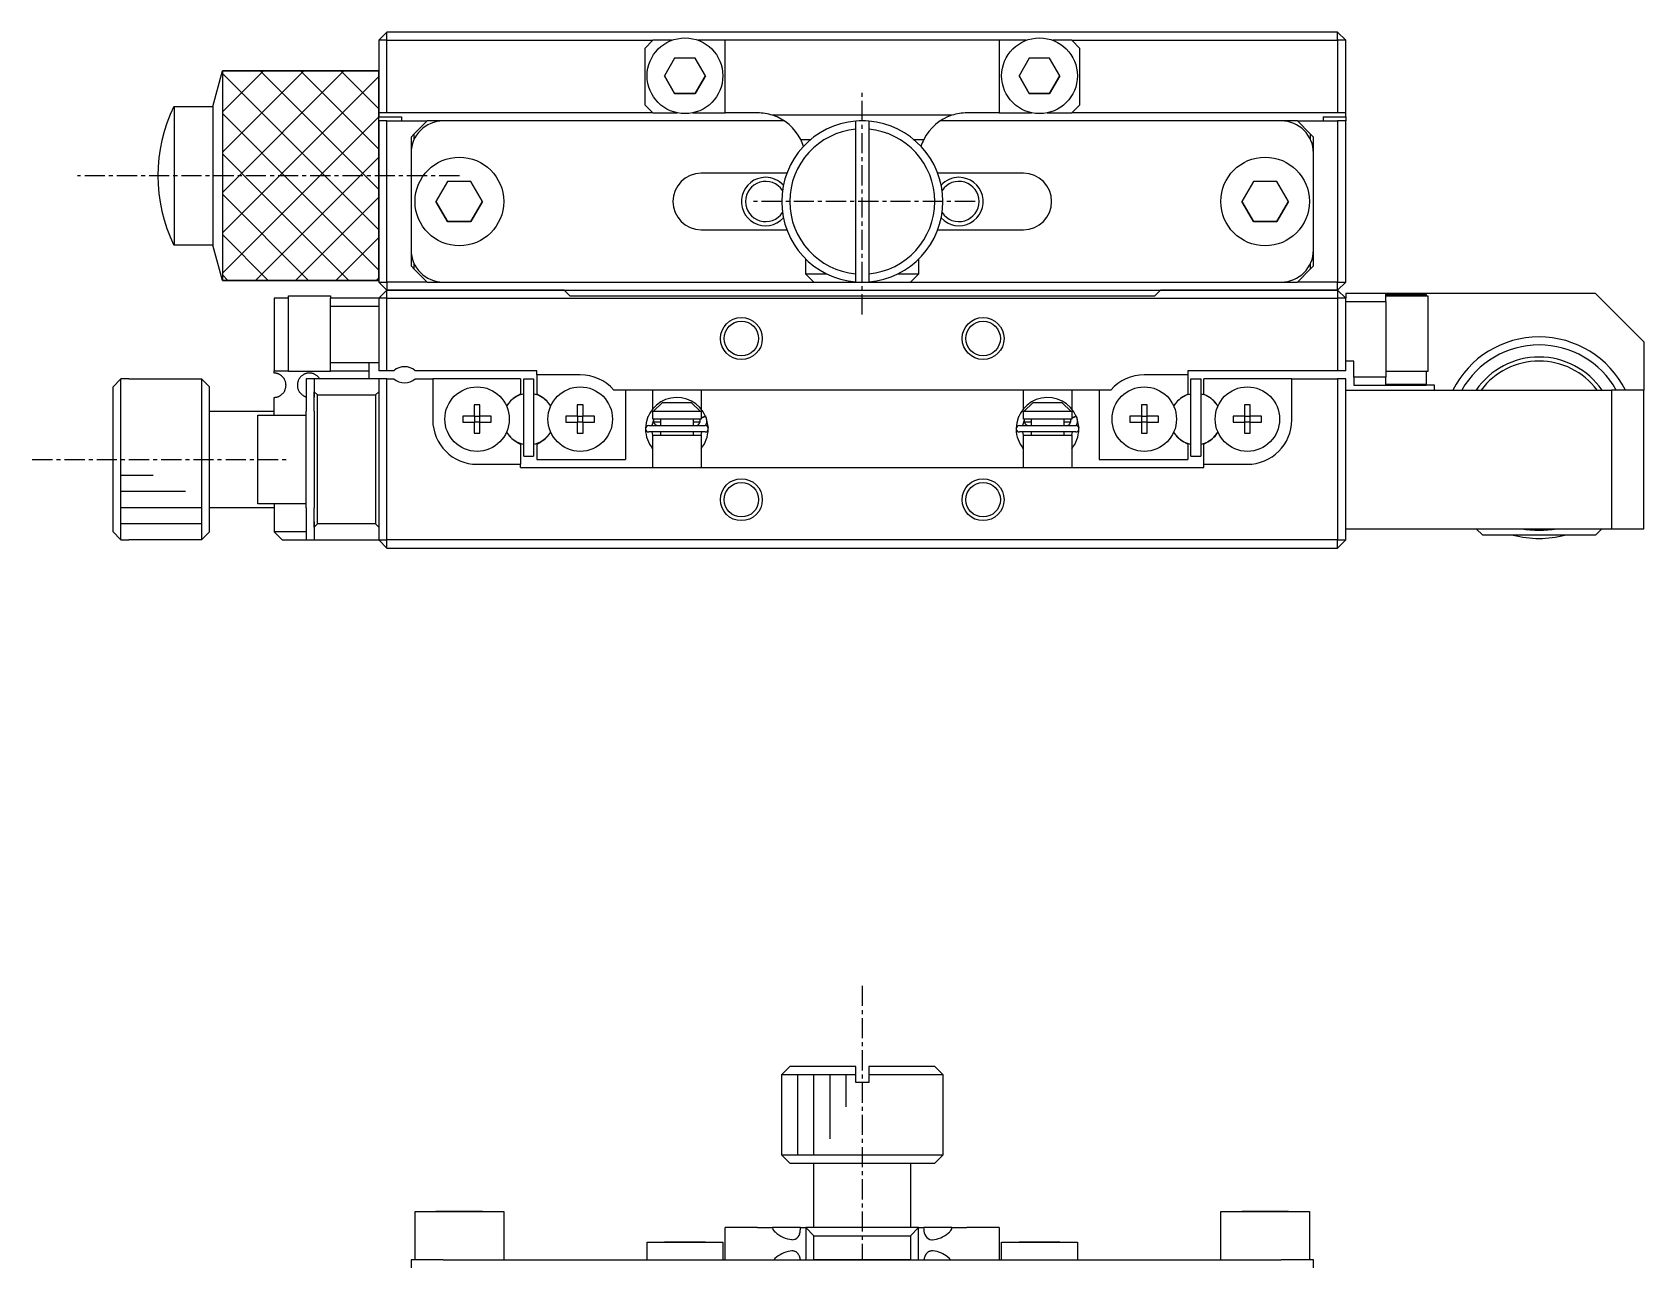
# Model space of a CAD drawing. Extents: x 10 to 454, y 10 to 251.
# Drawn here: x 272.2 to 372.2, y 174 to 250.6 of the extents above; entities that cross this region are included whole.
import ezdxf

# ---------------------------------------------------------------- set-up
doc = ezdxf.new("R2010")
doc.units = 0
doc.linetypes.add('CENTER', pattern=[2, 1.25, -0.25, 0.25, -0.25])
doc.layers.get('0').update_dxf_attribs({"linetype": 'CONTINUOUS'})
doc.layers.add('CENTER', color=1, linetype='CENTER')

msp = doc.modelspace()

# ---------------------------------------------------------------- linework, layer by layer
at = {"color": 7, "linetype": 'CONTINUOUS'}
for p, q in [((293.69, 250.12), (294.19, 250.62)), ((294.19, 250.12), (293.69, 250.12)), ((353.19, 250.62), (294.19, 250.62)), ((294.19, 250.12), (294.19, 250.62)), ((294.19, 250.12), (310.69, 250.12)), ((294.19, 245.62), (294.19, 250.12)), ((310.69, 250.12), (310.19, 249.62)), ((311.86, 250.12), (310.69, 250.12)), ((315.19, 250.12), (313.51, 250.12)), ((332.19, 250.12), (315.19, 250.12)), ((315.19, 245.62), (315.19, 250.12)), ((332.19, 250.12), (332.19, 245.62)), ((333.86, 250.12), (332.19, 250.12)), ((336.69, 250.12), (335.51, 250.12)), ((337.19, 249.62), (336.69, 250.12)), ((336.69, 250.12), (353.19, 250.12)), ((353.69, 250.12), (353.19, 250.62)), ((353.19, 250.12), (353.19, 250.62)), ((353.69, 250.12), (353.19, 250.12)), ((353.19, 250.12), (353.19, 245.62)), ((353.69, 245.62), (353.69, 250.12)), ((310.19, 249.62), (310.19, 246.12)), ((312.05, 249.02), (311.42, 247.92)), ((313.32, 249.02), (312.05, 249.02)), ((313.96, 247.92), (313.32, 249.02)), ((334.05, 249.02), (333.42, 247.92)), ((335.32, 249.02), (334.05, 249.02)), ((335.96, 247.92), (335.32, 249.02)), ((337.19, 246.12), (337.19, 249.62)), ((283.4, 246.02), (283.99, 248.22)), ((293.69, 248.22), (283.99, 248.22)), ((283.99, 248.22), (283.99, 235.22)), ((293.69, 235.22), (293.69, 248.22)), ((311.42, 247.92), (312.05, 246.82)), ((312.05, 246.82), (311.42, 247.92)), ((313.32, 246.82), (313.96, 247.92)), ((313.96, 247.92), (313.32, 246.82)), ((333.42, 247.92), (334.05, 246.82)), ((334.05, 246.82), (333.42, 247.92)), ((335.32, 246.82), (335.96, 247.92)), ((335.96, 247.92), (335.32, 246.82)), ((280.99, 246.02), (280.99, 237.42)), ((280.99, 246.02), (283.4, 246.02)), ((283.4, 246.02), (283.4, 237.42)), ((310.19, 246.12), (310.69, 245.62)), ((312.05, 246.82), (313.32, 246.82)), ((313.32, 246.82), (312.05, 246.82)), ((334.05, 246.82), (335.32, 246.82)), ((335.32, 246.82), (334.05, 246.82)), ((336.69, 245.62), (337.19, 246.12)), ((294.19, 245.62), (293.69, 245.62)), ((293.69, 245.62), (293.69, 245.37)), ((293.69, 245.37), (295.09, 245.37)), ((293.69, 245.12), (293.69, 245.37)), ((293.69, 245.12), (293.69, 235.12)), ((294.19, 245.12), (293.69, 245.12)), ((310.69, 245.62), (294.19, 245.62)), ((294.19, 245.12), (296.69, 245.12)), ((294.19, 235.12), (294.19, 245.12)), ((295.09, 245.37), (295.09, 245.12)), ((295.89, 244.32), (296.69, 245.12)), ((297.69, 245.12), (296.69, 245.12)), ((318.84, 245.12), (297.69, 245.12)), ((310.69, 245.62), (312.2, 245.62)), ((313.17, 245.62), (315.19, 245.62)), ((317.19, 245.62), (315.19, 245.62)), ((329.25, 245.47), (318.12, 245.47)), ((323.29, 244.6), (323.29, 245.11)), ((324.09, 245.11), (324.09, 244.6)), ((349.69, 245.12), (328.53, 245.12)), ((332.19, 245.62), (330.19, 245.62)), ((332.19, 245.62), (334.2, 245.62)), ((335.17, 245.62), (336.69, 245.62)), ((353.19, 245.62), (336.69, 245.62)), ((350.69, 245.12), (349.69, 245.12)), ((350.69, 245.12), (351.49, 244.32)), ((350.69, 245.12), (353.19, 245.12)), ((352.29, 245.37), (353.69, 245.37)), ((352.29, 245.37), (352.29, 245.12)), ((353.69, 245.62), (353.19, 245.62)), ((353.19, 245.12), (353.19, 235.12)), ((353.69, 245.12), (353.19, 245.12)), ((353.69, 245.37), (353.69, 245.62)), ((353.69, 245.37), (353.69, 245.12)), ((353.69, 235.12), (353.69, 245.12)), ((295.89, 244.32), (295.69, 244.12)), ((295.69, 244.12), (295.69, 243.12)), ((295.89, 243.99), (295.89, 244.32)), ((323.29, 235.64), (323.29, 244.6)), ((324.09, 244.6), (324.09, 235.64)), ((351.49, 244.32), (351.49, 243.99)), ((351.69, 244.12), (351.49, 244.32)), ((351.69, 243.12), (351.69, 244.12)), ((295.69, 243.12), (295.69, 237.12)), ((319.86, 243.97), (320.5, 243.97)), ((326.88, 243.97), (327.51, 243.97)), ((351.69, 237.12), (351.69, 243.12)), ((297.96, 241.37), (297.24, 240.12)), ((299.41, 241.37), (297.96, 241.37)), ((300.13, 240.12), (299.41, 241.37)), ((319, 241.87), (313.69, 241.87)), ((333.69, 241.87), (328.37, 241.87)), ((347.96, 241.37), (347.24, 240.12)), ((349.41, 241.37), (347.96, 241.37)), ((350.13, 240.12), (349.41, 241.37)), ((297.24, 240.12), (297.96, 238.87)), ((297.96, 238.87), (297.24, 240.12)), ((299.41, 238.87), (300.13, 240.12)), ((300.13, 240.12), (299.41, 238.87)), ((347.24, 240.12), (347.96, 238.87)), ((347.96, 238.87), (347.24, 240.12)), ((349.41, 238.87), (350.13, 240.12)), ((350.13, 240.12), (349.41, 238.87)), ((297.96, 238.87), (299.41, 238.87)), ((299.41, 238.87), (297.96, 238.87)), ((313.69, 238.37), (319, 238.37)), ((328.37, 238.37), (333.69, 238.37)), ((347.96, 238.87), (349.41, 238.87)), ((349.41, 238.87), (347.96, 238.87)), ((283.4, 237.42), (280.99, 237.42)), ((283.99, 235.22), (283.4, 237.42)), ((295.69, 237.12), (295.69, 236.12)), ((351.69, 236.12), (351.69, 237.12)), ((295.69, 236.12), (295.89, 235.92)), ((295.89, 235.92), (295.89, 236.25)), ((320.19, 235.62), (320.19, 236.55)), ((327.19, 236.55), (327.19, 235.62)), ((351.49, 236.25), (351.49, 235.92)), ((351.49, 235.92), (351.69, 236.12)), ((283.99, 235.22), (293.69, 235.22)), ((293.69, 235.12), (294.19, 234.62)), ((293.69, 235.12), (294.19, 235.12)), ((296.69, 235.12), (294.19, 235.12)), ((294.19, 235.12), (294.19, 234.62)), ((296.69, 235.12), (295.89, 235.92)), ((296.69, 235.12), (297.69, 235.12)), ((297.69, 235.12), (320.69, 235.12)), ((321.51, 235.62), (320.19, 235.62)), ((320.19, 235.62), (320.69, 235.12)), ((320.69, 235.12), (323.69, 235.12)), ((323.29, 235.14), (323.29, 235.64)), ((323.69, 235.12), (326.69, 235.12)), ((324.09, 235.64), (324.09, 235.14)), ((327.19, 235.62), (325.87, 235.62)), ((326.69, 235.12), (327.19, 235.62)), ((326.69, 235.12), (349.69, 235.12)), ((349.69, 235.12), (350.69, 235.12)), ((351.49, 235.92), (350.69, 235.12)), ((353.19, 235.12), (350.69, 235.12)), ((353.19, 235.12), (353.69, 235.12)), ((353.19, 234.62), (353.69, 235.12)), ((353.19, 234.62), (353.19, 235.12)), ((287.19, 234.12), (287.19, 229.62)), ((288.09, 234.12), (287.19, 234.12)), ((288.09, 229.57), (288.09, 234.27)), ((288.09, 234.27), (290.69, 234.27)), ((290.69, 234.27), (290.69, 234.12)), ((293.69, 234.12), (290.69, 234.12)), ((290.69, 233.62), (290.69, 234.12)), ((293.69, 234.12), (294.19, 234.62)), ((294.19, 234.12), (293.69, 234.12)), ((293.69, 234.12), (293.69, 229.62)), ((294.19, 234.62), (353.19, 234.62)), ((294.19, 234.12), (294.19, 234.62)), ((305.19, 234.62), (294.19, 234.62)), ((294.19, 234.12), (353.19, 234.12)), ((294.19, 229.62), (294.19, 234.12)), ((305.19, 234.62), (305.54, 234.27)), ((305.54, 234.27), (341.84, 234.27)), ((341.84, 234.27), (342.19, 234.62)), ((353.19, 234.62), (342.19, 234.62)), ((353.19, 234.62), (353.19, 234.12)), ((353.19, 234.62), (353.69, 234.12)), ((353.69, 234.12), (353.19, 234.12)), ((353.19, 234.12), (353.19, 229.62)), ((356.19, 234.42), (353.69, 234.42)), ((353.69, 234.42), (353.69, 234.12)), ((353.69, 229.62), (353.69, 234.12)), ((356.19, 233.92), (356.19, 234.42)), ((358.69, 234.42), (356.19, 234.42)), ((356.19, 234.35), (358.69, 234.35)), ((356.19, 234.27), (358.79, 234.27)), ((358.69, 234.35), (358.69, 234.42)), ((369.19, 234.42), (358.69, 234.42)), ((358.69, 234.35), (358.69, 234.27)), ((358.79, 234.27), (358.79, 229.57)), ((369.19, 234.42), (372.19, 231.42)), ((290.69, 233.62), (293.69, 233.62)), ((290.69, 230.12), (290.69, 233.62)), ((353.69, 233.92), (356.19, 233.92)), ((356.19, 233.92), (356.19, 229.22)), ((372.19, 231.42), (372.19, 228.42)), ((293.09, 230.12), (290.69, 230.12)), ((290.69, 229.62), (290.69, 230.12)), ((293.69, 230.12), (293.09, 230.12)), ((293.09, 229.62), (293.09, 230.12)), ((354.19, 230.22), (353.69, 230.22)), ((354.19, 229.22), (354.19, 230.22)), ((277.69, 229.11), (277.19, 228.6)), ((277.69, 219.14), (277.69, 229.11)), ((278.19, 229.11), (277.69, 229.11)), ((278.19, 229.12), (278.19, 229.11)), ((278.19, 229.12), (282.69, 229.12)), ((282.69, 229.12), (282.69, 219.12)), ((282.69, 229.12), (283.19, 228.62)), ((287.19, 229.62), (288.09, 229.62)), ((287.19, 229.47), (287.19, 229.62)), ((287.2, 229.47), (287.19, 229.47)), ((287.21, 229.47), (287.2, 229.47)), ((287.22, 229.47), (287.21, 229.47)), ((287.23, 229.47), (287.22, 229.47)), ((287.25, 229.47), (287.23, 229.47)), ((287.26, 229.47), (287.25, 229.47)), ((287.28, 229.47), (287.26, 229.47)), ((287.29, 229.46), (287.28, 229.47)), ((287.31, 229.46), (287.29, 229.46)), ((287.32, 229.46), (287.31, 229.46)), ((287.33, 229.46), (287.32, 229.46)), ((287.35, 229.45), (287.33, 229.46)), ((287.36, 229.45), (287.35, 229.45)), ((287.38, 229.45), (287.36, 229.45)), ((287.4, 229.44), (287.38, 229.45)), ((287.43, 229.43), (287.4, 229.44)), ((287.45, 229.42), (287.43, 229.43)), ((287.47, 229.42), (287.45, 229.42)), ((287.48, 229.41), (287.47, 229.42)), ((287.52, 229.39), (287.48, 229.41)), ((287.55, 229.38), (287.52, 229.39)), ((287.57, 229.36), (287.55, 229.38)), ((287.6, 229.35), (287.57, 229.36)), ((287.65, 229.31), (287.6, 229.35)), ((287.68, 229.28), (287.65, 229.31)), ((287.72, 229.25), (287.68, 229.28)), ((287.76, 229.21), (287.72, 229.25)), ((287.79, 229.17), (287.76, 229.21)), ((287.82, 229.13), (287.79, 229.17)), ((287.84, 229.08), (287.82, 229.13)), ((287.86, 229.04), (287.84, 229.08)), ((287.88, 229), (287.86, 229.04)), ((287.9, 228.96), (287.88, 229)), ((290.69, 229.57), (288.09, 229.57)), ((288.69, 229.01), (288.68, 228.97)), ((288.71, 229.05), (288.69, 229.01)), ((288.73, 229.09), (288.71, 229.05)), ((288.76, 229.13), (288.73, 229.09)), ((288.78, 229.17), (288.76, 229.13)), ((288.81, 229.2), (288.78, 229.17)), ((288.84, 229.24), (288.81, 229.2)), ((288.88, 229.28), (288.84, 229.24)), ((288.92, 229.31), (288.88, 229.28)), ((288.95, 229.33), (288.92, 229.31)), ((288.99, 229.36), (288.95, 229.33)), ((289.02, 229.38), (288.99, 229.36)), ((289.06, 229.4), (289.02, 229.38)), ((289.08, 229.41), (289.06, 229.4)), ((289.11, 229.42), (289.08, 229.41)), ((289.13, 229.43), (289.11, 229.42)), ((289.15, 229.43), (289.13, 229.43)), ((289.17, 229.44), (289.15, 229.43)), ((289.19, 229.45), (289.17, 229.44)), ((289.21, 229.45), (289.19, 229.45)), ((289.69, 229.12), (289.19, 229.12)), ((289.19, 229.12), (289.19, 227.12)), ((289.22, 229.45), (289.21, 229.45)), ((289.23, 229.46), (289.22, 229.45)), ((289.25, 229.46), (289.23, 229.46)), ((289.26, 229.46), (289.25, 229.46)), ((289.27, 229.46), (289.26, 229.46)), ((289.28, 229.46), (289.27, 229.46)), ((289.3, 229.47), (289.28, 229.46)), ((289.31, 229.47), (289.3, 229.47)), ((289.32, 229.47), (289.31, 229.47)), ((289.33, 229.47), (289.32, 229.47)), ((289.34, 229.47), (289.33, 229.47)), ((289.35, 229.47), (289.34, 229.47)), ((289.36, 229.47), (289.35, 229.47)), ((289.37, 229.47), (289.36, 229.47)), ((289.38, 229.47), (289.37, 229.47)), ((289.39, 229.47), (289.38, 229.47)), ((289.4, 229.47), (289.39, 229.47)), ((289.42, 229.47), (289.4, 229.47)), ((289.43, 229.47), (289.42, 229.47)), ((289.44, 229.47), (289.43, 229.47)), ((289.45, 229.47), (289.44, 229.47)), ((289.46, 229.47), (289.45, 229.47)), ((289.47, 229.47), (289.46, 229.47)), ((289.48, 229.47), (289.47, 229.47)), ((289.49, 229.46), (289.48, 229.47)), ((289.5, 229.46), (289.49, 229.46)), ((289.51, 229.46), (289.5, 229.46)), ((289.52, 229.46), (289.51, 229.46)), ((289.54, 229.46), (289.52, 229.46)), ((289.55, 229.45), (289.54, 229.46)), ((289.57, 229.45), (289.55, 229.45)), ((289.59, 229.44), (289.57, 229.45)), ((289.62, 229.44), (289.59, 229.44)), ((289.64, 229.43), (289.62, 229.44)), ((289.67, 229.42), (289.64, 229.43)), ((289.7, 229.4), (289.67, 229.42)), ((293.69, 229.12), (289.69, 229.12)), ((289.69, 229.12), (289.69, 228.32)), ((289.73, 229.39), (289.7, 229.4)), ((289.76, 229.37), (289.73, 229.39)), ((289.79, 229.35), (289.76, 229.37)), ((289.83, 229.33), (289.79, 229.35)), ((289.86, 229.3), (289.83, 229.33)), ((289.9, 229.27), (289.86, 229.3)), ((289.93, 229.24), (289.9, 229.27)), ((289.96, 229.2), (289.93, 229.24)), ((289.99, 229.17), (289.96, 229.2)), ((290.01, 229.13), (289.99, 229.17)), ((290.02, 229.12), (290.01, 229.13)), ((290.69, 229.62), (290.69, 229.57)), ((290.69, 229.62), (293.09, 229.62)), ((293.09, 229.12), (293.09, 229.62)), ((294.19, 229.62), (293.69, 229.62)), ((293.69, 229.12), (293.69, 219.12)), ((294.19, 229.12), (293.69, 229.12)), ((294.62, 229.62), (294.19, 229.62)), ((294.19, 219.12), (294.19, 229.12)), ((294.19, 229.12), (294.62, 229.12)), ((303.49, 229.62), (295.95, 229.62)), ((295.95, 229.12), (297.04, 229.12)), ((297.04, 229.12), (297.04, 226.57)), ((302.49, 229.12), (297.04, 229.12)), ((302.49, 229.12), (302.49, 228.17)), ((302.69, 224.32), (302.69, 229.12)), ((302.69, 229.12), (303.29, 229.12)), ((303.29, 229.12), (303.29, 224.32)), ((303.49, 229.37), (303.49, 229.62)), ((306.19, 229.37), (303.49, 229.37)), ((303.49, 229.37), (303.49, 228.17)), ((343.89, 229.37), (341.19, 229.37)), ((343.89, 229.62), (343.89, 229.37)), ((353.19, 229.62), (343.89, 229.62)), ((343.89, 229.37), (343.89, 228.17)), ((344.09, 224.32), (344.09, 229.12)), ((344.09, 229.12), (344.69, 229.12)), ((344.69, 229.12), (344.69, 224.32)), ((344.89, 228.17), (344.89, 229.12)), ((350.34, 229.12), (344.89, 229.12)), ((350.34, 229.12), (353.19, 229.12)), ((350.34, 226.57), (350.34, 229.12)), ((353.69, 229.62), (353.19, 229.62)), ((353.19, 229.12), (353.19, 219.12)), ((353.69, 229.12), (353.19, 229.12)), ((353.69, 219.12), (353.69, 229.12)), ((356.19, 229.22), (354.19, 229.22)), ((354.19, 229.22), (354.19, 228.72)), ((358.79, 229.57), (356.19, 229.57)), ((356.19, 228.72), (356.19, 229.22)), ((358.69, 229.57), (358.69, 228.76)), ((277.19, 228.6), (277.19, 219.64)), ((283.19, 219.62), (283.19, 228.62)), ((287.39, 228), (287.41, 228.01)), ((287.41, 228.01), (287.44, 228.01)), ((287.44, 228.01), (287.46, 228.02)), ((287.46, 228.02), (287.48, 228.03)), ((287.48, 228.03), (287.51, 228.05)), ((287.51, 228.05), (287.55, 228.06)), ((287.55, 228.06), (287.57, 228.08)), ((287.57, 228.08), (287.59, 228.09)), ((287.59, 228.09), (287.61, 228.1)), ((287.61, 228.1), (287.63, 228.12)), ((287.63, 228.12), (287.65, 228.14)), ((287.65, 228.14), (287.68, 228.16)), ((287.68, 228.16), (287.7, 228.18)), ((287.7, 228.18), (287.73, 228.2)), ((287.73, 228.2), (287.75, 228.23)), ((287.75, 228.23), (287.77, 228.25)), ((287.77, 228.25), (287.79, 228.28)), ((287.79, 228.28), (287.81, 228.31)), ((287.81, 228.31), (287.83, 228.33)), ((287.83, 228.33), (287.84, 228.35)), ((287.84, 228.35), (287.85, 228.38)), ((287.85, 228.38), (287.87, 228.41)), ((287.87, 228.41), (287.88, 228.44)), ((287.88, 228.44), (287.89, 228.47)), ((287.89, 228.47), (287.9, 228.51)), ((287.91, 228.92), (287.9, 228.96)), ((287.9, 228.51), (287.91, 228.54)), ((287.92, 228.88), (287.91, 228.92)), ((287.91, 228.54), (287.92, 228.58)), ((287.93, 228.84), (287.92, 228.88)), ((287.92, 228.58), (287.93, 228.61)), ((287.93, 228.8), (287.93, 228.84)), ((287.93, 228.76), (287.93, 228.8)), ((287.94, 228.71), (287.93, 228.76)), ((287.93, 228.68), (287.94, 228.71)), ((287.93, 228.64), (287.93, 228.68)), ((287.93, 228.61), (287.93, 228.64)), ((288.65, 228.87), (288.64, 228.83)), ((288.64, 228.83), (288.64, 228.78)), ((288.64, 228.78), (288.64, 228.74)), ((288.64, 228.74), (288.64, 228.7)), ((288.64, 228.7), (288.64, 228.66)), ((288.64, 228.66), (288.64, 228.62)), ((288.64, 228.62), (288.65, 228.58)), ((288.66, 228.92), (288.65, 228.87)), ((288.65, 228.58), (288.65, 228.55)), ((288.65, 228.55), (288.66, 228.52)), ((288.68, 228.97), (288.66, 228.92)), ((288.66, 228.52), (288.67, 228.49)), ((288.67, 228.49), (288.68, 228.46)), ((288.68, 228.46), (288.69, 228.43)), ((288.69, 228.43), (288.71, 228.4)), ((288.71, 228.4), (288.72, 228.37)), ((288.72, 228.37), (288.74, 228.34)), ((288.74, 228.34), (288.75, 228.32)), ((288.75, 228.32), (288.77, 228.29)), ((288.77, 228.29), (288.79, 228.27)), ((288.79, 228.27), (288.81, 228.25)), ((288.81, 228.25), (288.83, 228.22)), ((288.83, 228.22), (288.85, 228.2)), ((288.85, 228.2), (288.87, 228.18)), ((288.87, 228.18), (288.89, 228.16)), ((288.89, 228.16), (288.92, 228.14)), ((288.92, 228.14), (288.94, 228.12)), ((288.94, 228.12), (288.97, 228.1)), ((288.97, 228.1), (288.99, 228.08)), ((288.99, 228.08), (289.02, 228.07)), ((289.02, 228.07), (289.05, 228.05)), ((289.05, 228.05), (289.08, 228.04)), ((289.08, 228.04), (289.11, 228.02)), ((289.11, 228.02), (289.13, 228.02)), ((289.13, 228.02), (289.15, 228.01)), ((289.15, 228.01), (289.17, 228)), ((289.17, 228), (289.19, 228)), ((289.89, 228.12), (289.69, 228.32)), ((289.69, 228.32), (289.69, 227.99)), ((289.69, 227.99), (289.69, 228.32)), ((289.89, 220.12), (289.89, 228.12)), ((289.89, 228.12), (293.49, 228.12)), ((293.69, 228.32), (293.49, 228.12)), ((293.49, 228.12), (293.49, 220.12)), ((302.49, 228.17), (302.23, 228.02)), ((303.75, 228.02), (303.49, 228.17)), ((311.11, 228.42), (308.26, 228.42)), ((308.99, 228.42), (308.99, 224.12)), ((310.69, 227.26), (310.69, 228.42)), ((313.26, 228.42), (311.11, 228.42)), ((334.11, 228.42), (313.26, 228.42)), ((313.69, 228.42), (313.69, 227.26)), ((333.69, 227.26), (333.69, 228.42)), ((336.26, 228.42), (334.11, 228.42)), ((339.11, 228.42), (336.26, 228.42)), ((336.69, 228.42), (336.69, 227.26)), ((338.39, 228.42), (338.39, 224.12)), ((343.63, 228.02), (343.89, 228.17)), ((344.89, 228.17), (345.15, 228.02)), ((353.69, 228.42), (370.19, 228.42)), ((354.19, 228.72), (356.19, 228.72)), ((358.69, 228.76), (356.19, 228.76)), ((356.19, 228.72), (358.69, 228.72)), ((358.69, 228.72), (358.69, 228.76)), ((359.19, 228.72), (358.69, 228.72)), ((359.19, 228.42), (359.19, 228.72)), ((370.19, 228.42), (370.19, 219.82)), ((372.19, 228.42), (370.19, 228.42)), ((372.19, 219.82), (372.19, 228.42)), ((283.19, 227.12), (287.19, 227.12)), ((287.19, 226.87), (287.19, 227.97)), ((287.19, 227.97), (287.21, 227.97)), ((287.21, 227.97), (287.24, 227.97)), ((287.24, 227.97), (287.26, 227.98)), ((287.26, 227.98), (287.29, 227.98)), ((287.29, 227.98), (287.31, 227.98)), ((287.31, 227.98), (287.33, 227.99)), ((287.33, 227.99), (287.36, 227.99)), ((287.36, 227.99), (287.39, 228)), ((289.19, 221.12), (289.19, 227.12)), ((289.69, 227.12), (289.69, 227.99)), ((289.69, 227.12), (289.69, 221.12)), ((299.61, 227.51), (299.61, 226.8)), ((299.97, 227.51), (299.61, 227.51)), ((299.97, 226.8), (299.97, 227.51)), ((306.37, 227.51), (306.01, 227.51)), ((306.01, 227.51), (306.01, 226.8)), ((306.37, 226.8), (306.37, 227.51)), ((310.69, 227.12), (310.74, 227.12)), ((310.69, 226.62), (310.69, 227.12)), ((311.27, 227.62), (310.74, 227.12)), ((310.74, 227.12), (313.63, 227.12)), ((313.1, 227.62), (311.27, 227.62)), ((313.63, 227.12), (313.1, 227.62)), ((313.63, 227.12), (313.69, 227.12)), ((313.69, 227.12), (313.69, 226.62)), ((333.69, 227.12), (333.74, 227.12)), ((333.69, 226.62), (333.69, 227.12)), ((334.27, 227.62), (333.74, 227.12)), ((333.74, 227.12), (336.63, 227.12)), ((336.1, 227.62), (334.27, 227.62)), ((336.63, 227.12), (336.1, 227.62)), ((336.63, 227.12), (336.69, 227.12)), ((336.69, 227.12), (336.69, 226.62)), ((341.01, 227.51), (341.01, 226.8)), ((341.37, 227.51), (341.01, 227.51)), ((341.37, 226.8), (341.37, 227.51)), ((347.77, 227.51), (347.41, 227.51)), ((347.41, 227.51), (347.41, 226.8)), ((347.77, 226.8), (347.77, 227.51)), ((286.19, 221.37), (286.19, 226.87)), ((286.19, 226.87), (289.19, 226.87)), ((298.9, 226.8), (298.9, 226.44)), ((299.61, 226.8), (298.9, 226.8)), ((298.9, 226.44), (299.61, 226.44)), ((299.62, 226.79), (299.61, 226.8)), ((299.62, 226.45), (299.61, 226.44)), ((299.61, 226.44), (299.61, 225.74)), ((299.62, 226.79), (299.62, 226.45)), ((299.96, 226.79), (299.62, 226.79)), ((299.62, 226.45), (299.96, 226.45)), ((299.96, 226.79), (299.97, 226.8)), ((299.96, 226.45), (299.96, 226.79)), ((299.96, 226.45), (299.97, 226.44)), ((300.67, 226.8), (299.97, 226.8)), ((299.97, 225.74), (299.97, 226.44)), ((299.97, 226.44), (300.67, 226.44)), ((300.67, 226.44), (300.67, 226.8)), ((305.3, 226.8), (305.3, 226.44)), ((306.01, 226.8), (305.3, 226.8)), ((305.3, 226.44), (306.01, 226.44)), ((306.02, 226.79), (306.01, 226.8)), ((306.02, 226.45), (306.01, 226.44)), ((306.01, 226.44), (306.01, 225.74)), ((306.02, 226.79), (306.02, 226.45)), ((306.36, 226.79), (306.02, 226.79)), ((306.02, 226.45), (306.36, 226.45)), ((306.36, 226.79), (306.37, 226.8)), ((306.36, 226.45), (306.36, 226.79)), ((306.36, 226.45), (306.37, 226.44)), ((307.07, 226.8), (306.37, 226.8)), ((306.37, 226.44), (307.07, 226.44)), ((306.37, 225.74), (306.37, 226.44)), ((307.07, 226.44), (307.07, 226.8)), ((310.38, 226.73), (310.4, 226.79)), ((310.4, 226.79), (310.41, 226.8)), ((310.44, 226.22), (313.94, 226.22)), ((310.75, 226.62), (310.64, 226.22)), ((313.69, 226.62), (310.69, 226.62)), ((310.74, 226.56), (310.73, 226.55)), ((310.73, 226.55), (310.73, 226.53)), ((310.73, 226.53), (310.73, 226.52)), ((310.73, 226.52), (310.73, 226.5)), ((310.73, 226.5), (310.73, 226.48)), ((310.73, 226.48), (310.74, 226.47)), ((310.75, 226.6), (310.74, 226.59)), ((310.74, 226.59), (310.74, 226.57)), ((310.74, 226.57), (310.74, 226.56)), ((310.74, 226.47), (310.74, 226.46)), ((310.74, 226.46), (310.74, 226.44)), ((310.74, 226.44), (310.75, 226.43)), ((310.76, 226.63), (310.75, 226.62)), ((310.75, 226.62), (310.75, 226.6)), ((310.75, 226.43), (310.75, 226.41)), ((311.19, 226.42), (310.75, 226.42)), ((311.19, 226.42), (310.75, 226.42)), ((310.75, 226.41), (310.76, 226.4)), ((310.76, 226.4), (310.76, 226.38)), ((310.76, 226.38), (310.77, 226.37)), ((310.77, 226.37), (310.78, 226.36)), ((310.78, 226.36), (310.79, 226.35)), ((310.79, 226.35), (310.8, 226.33)), ((310.8, 226.33), (310.81, 226.32)), ((310.81, 226.32), (310.82, 226.31)), ((310.82, 226.31), (310.83, 226.3)), ((310.83, 226.3), (310.84, 226.29)), ((310.84, 226.29), (310.85, 226.28)), ((310.85, 226.28), (310.86, 226.27)), ((310.86, 226.27), (310.87, 226.26)), ((310.87, 226.26), (310.89, 226.26)), ((310.89, 226.26), (310.9, 226.25)), ((310.9, 226.25), (310.91, 226.24)), ((310.91, 226.24), (310.93, 226.24)), ((310.93, 226.24), (310.94, 226.23)), ((310.94, 226.23), (310.96, 226.23)), ((310.96, 226.23), (310.97, 226.22)), ((310.97, 226.22), (310.99, 226.22)), ((310.99, 226.22), (311, 226.22)), ((311, 226.22), (311.02, 226.22)), ((311.02, 226.22), (311.03, 226.22)), ((311.03, 226.22), (311.04, 226.22)), ((311.19, 226.22), (311.19, 226.62)), ((313.19, 226.62), (313.19, 226.22)), ((313.62, 226.42), (313.19, 226.42)), ((313.62, 226.42), (313.19, 226.42)), ((313.33, 226.22), (313.35, 226.22)), ((313.35, 226.22), (313.36, 226.22)), ((313.36, 226.22), (313.38, 226.22)), ((313.38, 226.22), (313.39, 226.22)), ((313.39, 226.22), (313.41, 226.23)), ((313.41, 226.23), (313.42, 226.23)), ((313.42, 226.23), (313.44, 226.23)), ((313.44, 226.23), (313.45, 226.24)), ((313.45, 226.24), (313.46, 226.25)), ((313.46, 226.25), (313.48, 226.25)), ((313.48, 226.25), (313.49, 226.26)), ((313.49, 226.26), (313.5, 226.27)), ((313.5, 226.27), (313.52, 226.28)), ((313.52, 226.28), (313.53, 226.28)), ((313.53, 226.28), (313.54, 226.29)), ((313.54, 226.29), (313.55, 226.3)), ((313.55, 226.3), (313.56, 226.32)), ((313.56, 226.32), (313.57, 226.33)), ((313.57, 226.33), (313.58, 226.34)), ((313.58, 226.34), (313.59, 226.35)), ((313.59, 226.35), (313.6, 226.36)), ((313.6, 226.38), (313.61, 226.39)), ((313.6, 226.36), (313.6, 226.38)), ((313.62, 226.63), (313.61, 226.65)), ((313.61, 226.39), (313.62, 226.4)), ((313.62, 226.62), (313.62, 226.63)), ((313.62, 226.61), (313.62, 226.62)), ((313.63, 226.6), (313.62, 226.61)), ((313.62, 226.42), (313.63, 226.43)), ((313.62, 226.4), (313.62, 226.42)), ((313.63, 226.58), (313.63, 226.6)), ((313.63, 226.57), (313.63, 226.58)), ((313.64, 226.55), (313.63, 226.57)), ((313.63, 226.46), (313.64, 226.48)), ((313.63, 226.45), (313.63, 226.46)), ((313.63, 226.43), (313.63, 226.45)), ((313.64, 226.54), (313.64, 226.55)), ((313.64, 226.52), (313.64, 226.54)), ((313.64, 226.51), (313.64, 226.52)), ((313.64, 226.49), (313.64, 226.51)), ((313.64, 226.48), (313.64, 226.49)), ((313.75, 226.73), (313.69, 226.7)), ((313.69, 226.69), (313.7, 226.69)), ((313.7, 226.69), (313.71, 226.7)), ((313.71, 226.7), (313.72, 226.71)), ((313.72, 226.71), (313.74, 226.71)), ((313.74, 226.71), (313.75, 226.72)), ((313.97, 226.8), (313.75, 226.73)), ((313.75, 226.72), (313.77, 226.72)), ((313.77, 226.72), (313.78, 226.73)), ((313.78, 226.73), (313.79, 226.74)), ((313.79, 226.74), (313.81, 226.74)), ((313.81, 226.74), (313.82, 226.75)), ((313.82, 226.75), (313.84, 226.75)), ((313.84, 226.75), (313.85, 226.76)), ((313.85, 226.76), (313.87, 226.77)), ((313.87, 226.77), (313.88, 226.77)), ((313.88, 226.77), (313.89, 226.77)), ((313.89, 226.77), (313.9, 226.78)), ((313.9, 226.78), (313.92, 226.78)), ((313.92, 226.78), (313.93, 226.78)), ((313.93, 226.78), (313.94, 226.79)), ((313.94, 226.79), (313.94, 226.79)), ((313.94, 226.79), (313.95, 226.79)), ((313.95, 226.79), (313.96, 226.79)), ((313.96, 226.82), (313.97, 226.8)), ((313.96, 226.79), (313.96, 226.79)), ((313.96, 226.79), (313.97, 226.79)), ((313.98, 226.25), (313.96, 226.22)), ((313.96, 226.22), (313.96, 226.22)), ((313.97, 226.79), (313.97, 226.79)), ((313.97, 226.79), (313.97, 226.79)), ((313.97, 226.79), (313.97, 226.79)), ((313.97, 226.79), (313.99, 226.76)), ((313.99, 226.29), (313.98, 226.25)), ((313.99, 226.76), (314, 226.72)), ((313.99, 226.74), (314.13, 226.05)), ((314, 226.32), (313.99, 226.29)), ((314, 226.72), (314.01, 226.69)), ((314.01, 226.35), (314, 226.32)), ((314.01, 226.69), (314.01, 226.66)), ((314.01, 226.66), (314.02, 226.62)), ((314.02, 226.39), (314.01, 226.35)), ((314.02, 226.62), (314.03, 226.59)), ((314.03, 226.45), (314.02, 226.42)), ((314.02, 226.42), (314.02, 226.39)), ((314.03, 226.59), (314.03, 226.56)), ((314.03, 226.56), (314.03, 226.52)), ((314.03, 226.52), (314.03, 226.49)), ((314.03, 226.49), (314.03, 226.45)), ((333.38, 226.73), (333.4, 226.79)), ((333.4, 226.79), (333.41, 226.8)), ((333.4, 226.79), (333.4, 226.79)), ((333.44, 226.22), (336.94, 226.22)), ((333.75, 226.62), (333.64, 226.22)), ((336.69, 226.62), (333.69, 226.62)), ((333.74, 226.56), (333.73, 226.55)), ((333.73, 226.55), (333.73, 226.53)), ((333.73, 226.53), (333.73, 226.52)), ((333.73, 226.52), (333.73, 226.5)), ((333.73, 226.5), (333.73, 226.48)), ((333.73, 226.48), (333.74, 226.47)), ((333.75, 226.6), (333.74, 226.59)), ((333.74, 226.59), (333.74, 226.57)), ((333.74, 226.57), (333.74, 226.56)), ((333.74, 226.47), (333.74, 226.46)), ((333.74, 226.46), (333.74, 226.44)), ((333.74, 226.44), (333.75, 226.43)), ((333.76, 226.63), (333.75, 226.62)), ((333.75, 226.62), (333.75, 226.6)), ((333.75, 226.43), (333.75, 226.41)), ((334.19, 226.42), (333.75, 226.42)), ((334.19, 226.42), (333.75, 226.42)), ((333.75, 226.41), (333.76, 226.4)), ((333.76, 226.4), (333.76, 226.38)), ((333.76, 226.38), (333.77, 226.37)), ((333.77, 226.37), (333.78, 226.36)), ((333.78, 226.36), (333.79, 226.35)), ((333.79, 226.35), (333.8, 226.33)), ((333.8, 226.33), (333.81, 226.32)), ((333.81, 226.32), (333.82, 226.31)), ((333.82, 226.31), (333.83, 226.3)), ((333.83, 226.3), (333.84, 226.29)), ((333.84, 226.29), (333.85, 226.28)), ((333.85, 226.28), (333.86, 226.27)), ((333.86, 226.27), (333.87, 226.26)), ((333.87, 226.26), (333.89, 226.26)), ((333.89, 226.26), (333.9, 226.25)), ((333.9, 226.25), (333.91, 226.24)), ((333.91, 226.24), (333.93, 226.24)), ((333.93, 226.24), (333.94, 226.23)), ((333.94, 226.23), (333.96, 226.23)), ((333.96, 226.23), (333.97, 226.22)), ((333.97, 226.22), (333.99, 226.22)), ((333.99, 226.22), (334, 226.22)), ((334, 226.22), (334.02, 226.22)), ((334.02, 226.22), (334.03, 226.22)), ((334.03, 226.22), (334.04, 226.22)), ((334.19, 226.22), (334.19, 226.62)), ((336.19, 226.62), (336.19, 226.22)), ((336.62, 226.42), (336.19, 226.42)), ((336.62, 226.42), (336.19, 226.42)), ((336.33, 226.22), (336.35, 226.22)), ((336.35, 226.22), (336.36, 226.22)), ((336.36, 226.22), (336.38, 226.22)), ((336.38, 226.22), (336.39, 226.22)), ((336.39, 226.22), (336.41, 226.23)), ((336.41, 226.23), (336.42, 226.23)), ((336.42, 226.23), (336.44, 226.23)), ((336.44, 226.23), (336.45, 226.24)), ((336.45, 226.24), (336.46, 226.25)), ((336.46, 226.25), (336.48, 226.25)), ((336.48, 226.25), (336.49, 226.26)), ((336.49, 226.26), (336.5, 226.27)), ((336.5, 226.27), (336.52, 226.28)), ((336.52, 226.28), (336.53, 226.28)), ((336.53, 226.28), (336.54, 226.29)), ((336.54, 226.29), (336.55, 226.3)), ((336.55, 226.3), (336.56, 226.32)), ((336.56, 226.32), (336.57, 226.33)), ((336.57, 226.33), (336.58, 226.34)), ((336.58, 226.34), (336.59, 226.35)), ((336.59, 226.35), (336.6, 226.36)), ((336.6, 226.38), (336.61, 226.39)), ((336.6, 226.36), (336.6, 226.38)), ((336.62, 226.63), (336.61, 226.65)), ((336.61, 226.39), (336.62, 226.4)), ((336.62, 226.62), (336.62, 226.63)), ((336.62, 226.61), (336.62, 226.62)), ((336.63, 226.6), (336.62, 226.61)), ((336.62, 226.42), (336.63, 226.43)), ((336.62, 226.4), (336.62, 226.42)), ((336.63, 226.58), (336.63, 226.6)), ((336.63, 226.57), (336.63, 226.58)), ((336.64, 226.55), (336.63, 226.57)), ((336.63, 226.46), (336.64, 226.48)), ((336.63, 226.45), (336.63, 226.46)), ((336.63, 226.43), (336.63, 226.45)), ((336.64, 226.54), (336.64, 226.55)), ((336.64, 226.52), (336.64, 226.54)), ((336.64, 226.51), (336.64, 226.52)), ((336.64, 226.49), (336.64, 226.51)), ((336.64, 226.48), (336.64, 226.49)), ((336.75, 226.73), (336.69, 226.7)), ((336.69, 226.69), (336.7, 226.69)), ((336.7, 226.69), (336.71, 226.7)), ((336.71, 226.7), (336.72, 226.71)), ((336.72, 226.71), (336.74, 226.71)), ((336.74, 226.71), (336.75, 226.72)), ((336.97, 226.8), (336.75, 226.73)), ((336.75, 226.72), (336.77, 226.72)), ((336.77, 226.72), (336.78, 226.73)), ((336.78, 226.73), (336.79, 226.74)), ((336.79, 226.74), (336.81, 226.74)), ((336.81, 226.74), (336.82, 226.75)), ((336.82, 226.75), (336.84, 226.75)), ((336.84, 226.75), (336.85, 226.76)), ((336.85, 226.76), (336.87, 226.77)), ((336.87, 226.77), (336.88, 226.77)), ((336.88, 226.77), (336.89, 226.77)), ((336.89, 226.77), (336.9, 226.78)), ((336.9, 226.78), (336.92, 226.78)), ((336.92, 226.78), (336.93, 226.78)), ((336.93, 226.78), (336.94, 226.79)), ((336.94, 226.79), (336.94, 226.79)), ((336.94, 226.79), (336.95, 226.79)), ((336.95, 226.79), (336.96, 226.79)), ((336.96, 226.82), (336.97, 226.79)), ((336.96, 226.79), (336.96, 226.79)), ((336.96, 226.79), (336.97, 226.79)), ((336.98, 226.25), (336.96, 226.22)), ((336.96, 226.22), (336.96, 226.22)), ((336.97, 226.79), (336.97, 226.79)), ((336.97, 226.79), (336.97, 226.79)), ((336.97, 226.79), (336.97, 226.79)), ((336.97, 226.79), (336.99, 226.76)), ((336.99, 226.29), (336.98, 226.25)), ((336.99, 226.76), (337, 226.72)), ((336.99, 226.74), (337.13, 226.05)), ((337, 226.32), (336.99, 226.29)), ((337, 226.72), (337.01, 226.69)), ((337.01, 226.35), (337, 226.32)), ((337.01, 226.69), (337.01, 226.66)), ((337.01, 226.66), (337.02, 226.62)), ((337.02, 226.39), (337.01, 226.35)), ((337.02, 226.62), (337.03, 226.59)), ((337.03, 226.45), (337.02, 226.42)), ((337.02, 226.42), (337.02, 226.39)), ((337.03, 226.59), (337.03, 226.56)), ((337.03, 226.56), (337.03, 226.52)), ((337.03, 226.52), (337.03, 226.49)), ((337.03, 226.49), (337.03, 226.45)), ((340.3, 226.8), (340.3, 226.44)), ((341.01, 226.8), (340.3, 226.8)), ((340.3, 226.44), (341.01, 226.44)), ((341.02, 226.79), (341.01, 226.8)), ((341.02, 226.45), (341.01, 226.44)), ((341.01, 226.44), (341.01, 225.74)), ((341.02, 226.79), (341.02, 226.45)), ((341.36, 226.79), (341.02, 226.79)), ((341.02, 226.45), (341.36, 226.45)), ((341.36, 226.79), (341.37, 226.8)), ((341.36, 226.45), (341.36, 226.79)), ((341.36, 226.45), (341.37, 226.44)), ((342.07, 226.8), (341.37, 226.8)), ((341.37, 226.44), (342.07, 226.44)), ((341.37, 225.74), (341.37, 226.44)), ((342.07, 226.44), (342.07, 226.8)), ((346.7, 226.8), (346.7, 226.44)), ((347.41, 226.8), (346.7, 226.8)), ((346.7, 226.44), (347.41, 226.44)), ((347.42, 226.79), (347.41, 226.8)), ((347.42, 226.45), (347.41, 226.44)), ((347.41, 226.44), (347.41, 225.74)), ((347.42, 226.79), (347.42, 226.45)), ((347.76, 226.79), (347.42, 226.79)), ((347.42, 226.45), (347.76, 226.45)), ((347.76, 226.79), (347.77, 226.8)), ((347.76, 226.45), (347.76, 226.79)), ((347.76, 226.45), (347.77, 226.44)), ((348.47, 226.8), (347.77, 226.8)), ((347.77, 226.44), (348.47, 226.44)), ((347.77, 225.74), (347.77, 226.44)), ((348.47, 226.44), (348.47, 226.8)), ((299.61, 225.74), (299.97, 225.74)), ((302.23, 225.22), (302.49, 225.07)), ((302.49, 225.07), (302.49, 223.82)), ((303.49, 225.07), (303.75, 225.22)), ((303.49, 225.07), (303.49, 224.12)), ((306.01, 225.74), (306.37, 225.74)), ((313.94, 225.83), (310.44, 225.83)), ((310.64, 225.83), (310.68, 225.62)), ((310.68, 225.62), (310.69, 225.61)), ((310.69, 225.62), (313.69, 225.62)), ((310.69, 223.62), (310.69, 225.62)), ((311.19, 225.62), (311.19, 225.83)), ((313.19, 225.83), (313.19, 225.62)), ((313.69, 225.62), (313.73, 225.83)), ((313.69, 225.62), (313.69, 223.62)), ((313.69, 225.61), (313.69, 225.62)), ((336.94, 225.83), (333.44, 225.83)), ((333.64, 225.83), (333.68, 225.62)), ((333.68, 225.62), (333.69, 225.61)), ((333.69, 225.62), (336.69, 225.62)), ((333.69, 223.62), (333.69, 225.62)), ((334.19, 225.62), (334.19, 225.83)), ((336.19, 225.83), (336.19, 225.62)), ((336.69, 225.62), (336.73, 225.83)), ((336.69, 225.62), (336.69, 223.62)), ((336.69, 225.61), (336.69, 225.62)), ((341.01, 225.74), (341.37, 225.74)), ((343.89, 225.07), (343.63, 225.22)), ((343.89, 225.07), (343.89, 224.12)), ((345.15, 225.22), (344.89, 225.07)), ((344.89, 223.82), (344.89, 225.07)), ((347.41, 225.74), (347.77, 225.74)), ((302.69, 224.32), (303.29, 224.32)), ((303.49, 224.12), (308.99, 224.12)), ((338.39, 224.12), (343.89, 224.12)), ((344.09, 224.32), (344.69, 224.32)), ((299.79, 223.82), (302.49, 223.82)), ((302.49, 223.62), (302.49, 223.82)), ((302.49, 223.62), (344.89, 223.62)), ((344.89, 223.82), (347.59, 223.82)), ((344.89, 223.62), (344.89, 223.82)), ((287.19, 221.12), (283.19, 221.12)), ((289.19, 221.37), (286.19, 221.37)), ((287.19, 221.37), (287.19, 219.62)), ((289.19, 221.12), (289.19, 219.12)), ((289.69, 220.25), (289.69, 221.12)), ((289.69, 220.25), (289.69, 219.92)), ((289.69, 219.92), (289.69, 220.25)), ((289.69, 219.92), (289.89, 220.12)), ((293.49, 220.12), (289.89, 220.12)), ((293.49, 220.12), (293.69, 219.92)), ((277.19, 219.64), (277.69, 219.14)), ((277.69, 219.14), (278.19, 219.14)), ((278.19, 219.14), (278.19, 219.12)), ((282.69, 219.12), (278.19, 219.12)), ((283.19, 219.62), (282.69, 219.12)), ((289.19, 219.62), (287.19, 219.62)), ((287.69, 219.12), (287.19, 219.62)), ((287.69, 219.12), (289.19, 219.12)), ((289.19, 219.12), (289.69, 219.12)), ((289.69, 219.92), (289.69, 219.12)), ((289.69, 219.12), (293.69, 219.12)), ((293.69, 219.12), (294.19, 219.12)), ((294.19, 218.62), (293.69, 219.12)), ((353.19, 219.12), (294.19, 219.12)), ((294.19, 218.62), (294.19, 219.12)), ((353.19, 218.62), (353.19, 219.12)), ((353.19, 218.62), (353.69, 219.12)), ((353.19, 219.12), (353.69, 219.12)), ((353.69, 219.82), (370.19, 219.82)), ((362.19, 219.42), (361.79, 219.82)), ((369.19, 219.42), (362.19, 219.42)), ((369.59, 219.82), (369.19, 219.42)), ((370.19, 219.82), (372.19, 219.82)), ((294.19, 218.62), (353.19, 218.62)), ((318.69, 185.96), (319.19, 186.46)), ((323.29, 186.46), (319.19, 186.46)), ((323.29, 186.46), (319.19, 186.46)), ((323.29, 185.96), (323.29, 186.46)), ((328.19, 186.46), (324.09, 186.46)), ((328.19, 186.46), (324.09, 186.46)), ((324.09, 186.46), (324.09, 185.96)), ((328.19, 186.46), (328.69, 185.96)), ((318.69, 185.96), (323.29, 185.96)), ((318.69, 180.96), (318.69, 185.96)), ((323.29, 185.46), (323.29, 185.96)), ((324.09, 185.46), (323.29, 185.46)), ((324.09, 185.46), (323.29, 185.46)), ((324.09, 185.96), (328.69, 185.96)), ((324.09, 185.96), (324.09, 185.46)), ((328.69, 185.96), (328.69, 180.96)), ((328.69, 180.96), (318.69, 180.96)), ((319.19, 180.46), (318.69, 180.96)), ((319.19, 180.46), (328.19, 180.46)), ((320.69, 176.46), (320.69, 180.46)), ((326.69, 180.46), (326.69, 176.46)), ((328.69, 180.96), (328.19, 180.46)), ((295.94, 177.46), (301.44, 177.46)), ((295.94, 177.46), (298.69, 177.46)), ((295.94, 174.46), (295.94, 177.46)), ((297.24, 177.46), (297.96, 177.46)), ((297.96, 177.46), (297.24, 177.46)), ((297.96, 177.46), (299.41, 177.46)), ((299.41, 177.46), (297.96, 177.46)), ((298.69, 177.46), (301.44, 177.46)), ((299.41, 177.46), (300.13, 177.46)), ((300.13, 177.46), (299.41, 177.46)), ((301.44, 177.46), (301.44, 174.46)), ((345.94, 177.46), (351.44, 177.46)), ((345.94, 177.46), (348.69, 177.46)), ((345.94, 174.46), (345.94, 177.46)), ((347.24, 177.46), (347.96, 177.46)), ((347.96, 177.46), (347.24, 177.46)), ((347.96, 177.46), (349.41, 177.46)), ((349.41, 177.46), (347.96, 177.46)), ((348.69, 177.46), (351.44, 177.46)), ((349.41, 177.46), (350.13, 177.46)), ((350.13, 177.46), (349.41, 177.46)), ((351.44, 177.46), (351.44, 174.46)), ((315.19, 174.46), (315.19, 176.46)), ((317.19, 176.46), (315.19, 176.46)), ((317.19, 176.46), (318.12, 176.46)), ((319.86, 176.46), (318.12, 176.46)), ((318.12, 176.46), (318.15, 176.35)), ((318.15, 176.35), (318.2, 176.26)), ((318.2, 176.26), (318.27, 176.18)), ((319.77, 175.98), (319.81, 176.08)), ((319.86, 176.46), (320.19, 176.46)), ((322.44, 176.46), (320.19, 176.46)), ((320.19, 176.46), (320.69, 175.96)), ((320.19, 176.46), (320.19, 174.46)), ((324.94, 176.46), (322.44, 176.46)), ((327.19, 176.46), (324.94, 176.46)), ((326.69, 175.96), (327.19, 176.46)), ((327.19, 174.46), (327.19, 176.46)), ((327.19, 176.46), (327.51, 176.46)), ((329.25, 176.46), (327.51, 176.46)), ((327.58, 176.04), (327.63, 175.93)), ((329.12, 176.21), (329.19, 176.29)), ((329.19, 176.29), (329.24, 176.39)), ((329.24, 176.39), (329.25, 176.46)), ((329.25, 176.46), (330.19, 176.46)), ((332.19, 176.46), (330.19, 176.46)), ((332.19, 176.46), (332.19, 174.46)), ((310.34, 175.56), (315.04, 175.56)), ((310.34, 175.56), (312.69, 175.56)), ((310.34, 174.46), (310.34, 175.56)), ((311.42, 175.56), (312.05, 175.56)), ((312.05, 175.56), (311.42, 175.56)), ((312.05, 175.56), (313.32, 175.56)), ((313.32, 175.56), (312.05, 175.56)), ((312.69, 175.56), (315.04, 175.56)), ((313.32, 175.56), (313.96, 175.56)), ((313.96, 175.56), (313.32, 175.56)), ((315.04, 175.56), (315.04, 174.46)), ((319.33, 175.01), (319.22, 175)), ((319.33, 175.71), (319.43, 175.72)), ((319.35, 175.01), (319.33, 175.01)), ((319.38, 175.01), (319.35, 175.01)), ((319.41, 175.01), (319.38, 175.01)), ((319.44, 175), (319.41, 175.01)), ((319.43, 175.72), (319.53, 175.75)), ((319.47, 174.99), (319.44, 175)), ((319.53, 175.75), (319.64, 175.81)), ((319.64, 175.81), (319.71, 175.88)), ((319.71, 175.88), (319.77, 175.98)), ((320.69, 175.96), (326.69, 175.96)), ((320.69, 174.46), (320.69, 175.96)), ((326.69, 175.96), (326.69, 174.46)), ((327.63, 175.93), (327.7, 175.84)), ((327.7, 175.84), (327.78, 175.78)), ((327.78, 175.78), (327.88, 175.73)), ((327.88, 175.73), (328, 175.71)), ((327.95, 175), (327.92, 175)), ((327.99, 175.01), (327.95, 175)), ((328.02, 175.01), (327.99, 175.01)), ((328, 175.71), (328.04, 175.71)), ((328.04, 175.01), (328.02, 175.01)), ((328.04, 175.71), (328.17, 175.72)), ((328.06, 175.01), (328.04, 175.01)), ((328.2, 175), (328.06, 175.01)), ((332.34, 175.56), (337.04, 175.56)), ((332.34, 175.56), (334.69, 175.56)), ((332.34, 174.46), (332.34, 175.56)), ((333.42, 175.56), (334.05, 175.56)), ((334.05, 175.56), (333.42, 175.56)), ((334.05, 175.56), (335.32, 175.56)), ((335.32, 175.56), (334.05, 175.56)), ((334.69, 175.56), (337.04, 175.56)), ((335.32, 175.56), (335.96, 175.56)), ((335.96, 175.56), (335.32, 175.56)), ((337.04, 175.56), (337.04, 174.46)), ((295.69, 174.46), (295.69, 173.96)), ((297.69, 174.46), (295.69, 174.46)), ((297.69, 174.46), (320.69, 174.46)), ((318.27, 174.54), (318.2, 174.46)), ((319.51, 174.98), (319.47, 174.99)), ((319.53, 174.97), (319.51, 174.98)), ((319.56, 174.96), (319.53, 174.97)), ((319.58, 174.95), (319.56, 174.96)), ((319.6, 174.94), (319.58, 174.95)), ((319.62, 174.93), (319.6, 174.94)), ((319.64, 174.91), (319.62, 174.93)), ((319.66, 174.89), (319.64, 174.91)), ((319.68, 174.87), (319.66, 174.89)), ((319.7, 174.86), (319.68, 174.87)), ((319.71, 174.84), (319.7, 174.86)), ((319.72, 174.82), (319.71, 174.84)), ((319.73, 174.8), (319.72, 174.82)), ((319.74, 174.79), (319.73, 174.8)), ((319.76, 174.76), (319.74, 174.79)), ((319.77, 174.74), (319.76, 174.76)), ((319.78, 174.72), (319.77, 174.74)), ((319.79, 174.69), (319.78, 174.72)), ((319.8, 174.67), (319.79, 174.69)), ((319.81, 174.65), (319.8, 174.67)), ((319.81, 174.63), (319.81, 174.65)), ((319.82, 174.6), (319.81, 174.63)), ((319.83, 174.58), (319.82, 174.6)), ((319.83, 174.56), (319.83, 174.58)), ((319.84, 174.54), (319.83, 174.56)), ((319.84, 174.51), (319.84, 174.54)), ((319.85, 174.49), (319.84, 174.51)), ((319.85, 174.46), (319.85, 174.49)), ((320.69, 174.46), (326.69, 174.46)), ((326.69, 174.46), (320.69, 174.46)), ((326.69, 174.46), (349.69, 174.46)), ((327.53, 174.5), (327.52, 174.48)), ((327.52, 174.48), (327.52, 174.46)), ((327.54, 174.57), (327.53, 174.53)), ((327.53, 174.53), (327.53, 174.52)), ((327.53, 174.52), (327.53, 174.5)), ((327.55, 174.6), (327.54, 174.57)), ((327.56, 174.63), (327.55, 174.6)), ((327.57, 174.65), (327.56, 174.63)), ((327.58, 174.68), (327.57, 174.65)), ((327.59, 174.71), (327.58, 174.68)), ((327.6, 174.73), (327.59, 174.71)), ((327.61, 174.75), (327.6, 174.73)), ((327.62, 174.78), (327.61, 174.75)), ((327.63, 174.8), (327.62, 174.78)), ((327.65, 174.82), (327.63, 174.8)), ((327.66, 174.84), (327.65, 174.82)), ((327.68, 174.86), (327.66, 174.84)), ((327.69, 174.88), (327.68, 174.86)), ((327.71, 174.89), (327.69, 174.88)), ((327.73, 174.91), (327.71, 174.89)), ((327.75, 174.92), (327.73, 174.91)), ((327.77, 174.94), (327.75, 174.92)), ((327.79, 174.95), (327.77, 174.94)), ((327.82, 174.97), (327.79, 174.95)), ((327.84, 174.98), (327.82, 174.97)), ((327.87, 174.98), (327.84, 174.98)), ((327.89, 174.99), (327.87, 174.98)), ((327.92, 175), (327.89, 174.99)), ((329.17, 174.46), (329.1, 174.54)), ((351.69, 174.46), (349.69, 174.46)), ((351.69, 173.96), (351.69, 174.46))]:
    msp.add_line(p, q, dxfattribs=at)
at = {"color": 3, "linetype": 'CONTINUOUS'}
for p, q in [((293.69, 250.12), (293.69, 245.62)), ((283.99, 248.22), (283.99, 235.22)), ((283.99, 248.22), (293.69, 248.22)), ((291.53, 248.22), (283.99, 240.68)), ((289.03, 248.22), (283.99, 243.18)), ((286.53, 248.22), (283.99, 245.68)), ((284.03, 248.22), (283.99, 248.18)), ((291.43, 240.62), (283.99, 248.07)), ((293.69, 240.87), (286.33, 248.22)), ((293.69, 243.37), (288.83, 248.22)), ((293.69, 245.87), (291.33, 248.22)), ((293.69, 247.88), (286.43, 240.62)), ((288.93, 240.62), (283.99, 245.57)), ((293.69, 245.38), (288.93, 240.62)), ((286.43, 240.62), (283.99, 243.07)), ((293.69, 242.88), (291.43, 240.62)), ((288.93, 240.62), (283.99, 235.68)), ((286.43, 240.62), (283.99, 238.18)), ((289.33, 235.22), (283.99, 240.57)), ((291.43, 240.62), (286.03, 235.22)), ((291.83, 235.22), (286.43, 240.62)), ((293.69, 240.38), (288.53, 235.22)), ((293.69, 235.87), (288.93, 240.62)), ((293.69, 238.37), (291.43, 240.62)), ((286.83, 235.22), (283.99, 238.07)), ((293.69, 237.88), (291.03, 235.22)), ((284.33, 235.22), (283.99, 235.57)), ((293.69, 235.22), (283.99, 235.22)), ((293.69, 235.38), (293.53, 235.22)), ((279.69, 223.12), (277.69, 223.12)), ((281.69, 222.12), (277.69, 222.12)), ((282.69, 221.12), (277.69, 221.12)), ((282.69, 220.12), (277.69, 220.12)), ((319.69, 180.96), (319.69, 185.96)), ((320.69, 180.96), (320.69, 185.96)), ((321.69, 181.96), (321.69, 185.96)), ((322.69, 183.96), (322.69, 185.96))]:
    msp.add_line(p, q, dxfattribs=at)
at = {"color": 7, "linetype": 'CONTINUOUS'}
for centre, radius in [((312.69, 247.92), 2.35), ((334.69, 247.92), 2.35), ((298.69, 240.12), 2.75), ((348.69, 240.12), 2.75), ((316.19, 231.62), 1.07), ((331.19, 231.62), 1.07), ((299.79, 226.62), 2), ((306.19, 226.62), 2), ((341.19, 226.62), 2), ((347.59, 226.62), 2), ((316.19, 221.62), 1.07), ((331.19, 221.62), 1.07)]:
    msp.add_circle(centre, radius, dxfattribs=at)
at = {"color": 3, "linetype": 'CONTINUOUS'}
for centre in [(316.19, 231.62), (331.19, 231.62), (316.19, 221.62), (331.19, 221.62)]:
    msp.add_circle(centre, 1.3, dxfattribs=at)
at = {"color": 7, "linetype": 'CONTINUOUS'}
for centre, radius, start, end in [((289.73, 241.72), 9.75, 153.8162, 206.1838), ((297.69, 243.12), 2, 90, 180), ((317.19, 242.62), 3, 71.8051, 90), ((317.19, 242.62), 3, 26.7437, 71.8051), ((323.69, 240.12), 5, 94.5886, 265.4114), ((323.69, 240.12), 5, 85.4114, 94.5886), ((323.69, 240.12), 5, 274.5886, 85.4114), ((330.19, 242.62), 3, 108.1949, 153.2563), ((330.19, 242.62), 3, 90, 108.1949), ((349.69, 243.12), 2, 0, 90), ((323.69, 240.12), 4.5, 95.0997, 264.9003), ((323.69, 240.12), 4.5, 275.0997, 84.9003), ((317.19, 242.62), 3, 17.904, 26.7437), ((330.19, 242.62), 3, 153.2563, 162.096), ((313.69, 240.12), 1.75, 90, 270), ((317.69, 240.12), 1.25, 33.1229, 326.8771), ((329.69, 240.12), 1.25, 0, 146.8771), ((333.69, 240.12), 1.75, 270, 90), ((329.69, 240.12), 1.25, 213.1229, 0), ((297.69, 237.12), 2, 180, 270), ((349.69, 237.12), 2, 270, 0), ((323.69, 240.12), 5, 265.4114, 274.5886), ((365.69, 225.72), 6, 26.7437, 153.2563), ((365.69, 225.72), 5.5, 29.4004, 150.5996), ((365.69, 225.72), 4.75, 34.6402, 145.3598), ((295.29, 228.87), 1, 48.5904, 131.4096), ((295.29, 229.87), 1, 228.5904, 311.4096), ((306.19, 226.62), 2.75, 40.8852, 90), ((341.19, 226.62), 2.75, 90, 139.1148), ((302.99, 226.62), 1.59, 100.8931, 134.9998), ((303.1, 226.51), 1.75, 120, 135), ((302.99, 226.62), 1.59, 44.9998, 79.107), ((302.87, 226.51), 1.75, 45, 60), ((344.39, 226.62), 1.59, 100.8931, 134.9998), ((344.5, 226.51), 1.75, 120, 135), ((344.39, 226.62), 1.59, 44.9998, 79.107), ((344.27, 226.51), 1.75, 45, 60), ((303.1, 226.51), 1.75, 135, 148.1185), ((302.99, 226.62), 1.59, 134.9998, 149.5668), ((302.87, 226.51), 1.75, 31.8815, 45), ((302.99, 226.62), 1.59, 30.4333, 44.9998), ((312.19, 226.02), 1.94, 23.1605, 179.2653), ((335.19, 226.02), 1.94, 23.1605, 179.2653), ((344.5, 226.51), 1.75, 135, 148.1185), ((344.39, 226.62), 1.59, 134.9998, 149.5668), ((344.27, 226.51), 1.75, 31.8815, 45), ((344.39, 226.62), 1.59, 30.4333, 44.9998), ((299.79, 226.57), 2.75, 180, 270), ((310.44, 226.02), 0.195, 90, 270), ((313.94, 226.02), 0.195, 270, 90), ((333.44, 226.02), 0.195, 90, 270), ((336.94, 226.02), 0.195, 270, 90), ((347.59, 226.57), 2.75, 270, 0), ((303.1, 226.74), 1.75, 211.8815, 225), ((302.99, 226.62), 1.59, 210.4332, 225.0002), ((303.1, 226.74), 1.75, 225, 240), ((302.99, 226.62), 1.59, 225.0002, 259.1069), ((302.99, 226.62), 1.59, 280.893, 315.0002), ((302.87, 226.74), 1.75, 300, 315), ((302.99, 226.62), 1.59, 315.0002, 329.5667), ((302.87, 226.74), 1.75, 315, 328.1185), ((312.18, 226.02), 1.94, 180.7138, 219.5309), ((312.18, 226.02), 1.95, 320.5738, 359.2753), ((335.18, 226.02), 1.94, 180.7138, 219.5309), ((335.18, 226.02), 1.95, 320.5738, 359.2753), ((344.5, 226.74), 1.75, 211.8815, 225), ((344.39, 226.62), 1.59, 210.4332, 225.0002), ((344.5, 226.74), 1.75, 225, 240), ((344.39, 226.62), 1.59, 225.0002, 259.1069), ((344.39, 226.62), 1.59, 280.893, 315.0002), ((344.27, 226.74), 1.75, 300, 315), ((344.39, 226.62), 1.59, 315.0002, 329.5667), ((344.27, 226.74), 1.75, 315, 328.1185), ((365.69, 225.72), 6.5, 255.75, 284.25), ((365.69, 225.72), 6, 259.5247, 280.4753), ((319.51, 177.53), 1.82, 227.4773, 264.4292), ((318.59, 176.45), 1.27, 342.8624, 0.4884), ((328.7, 176.44), 1.2, 179.0887, 199.8186), ((327.79, 177.64), 1.96, 281.1158, 312.8686), ((319.58, 173.07), 1.97, 100.631, 131.8299), ((327.77, 173.04), 2.01, 48.5447, 77.485)]:
    msp.add_arc(centre, radius, start, end, dxfattribs=at)
at = {"color": 3, "linetype": 'CONTINUOUS'}
for centre, radius, start, end in [((317.69, 240.12), 1.5, 90, 317.4012), ((317.69, 240.12), 1.5, 42.5988, 90), ((329.69, 240.12), 1.5, 222.5988, 90), ((329.69, 240.12), 1.5, 90, 137.4012), ((365.69, 225.72), 4.5, 36.8699, 143.1301)]:
    msp.add_arc(centre, radius, start, end, dxfattribs=at)
at = {"layer": 'CENTER', "color": 1, "linetype": 'CENTER'}
for p, q in [((323.69, 233.12), (323.69, 247.12)), ((298.69, 241.72), (274.99, 241.72)), ((330.69, 240.12), (316.69, 240.12)), ((272.19, 224.12), (288.19, 224.12)), ((323.69, 191.46), (323.69, 174.46))]:
    msp.add_line(p, q, dxfattribs=at)

doc.saveas('drawing.dxf')
